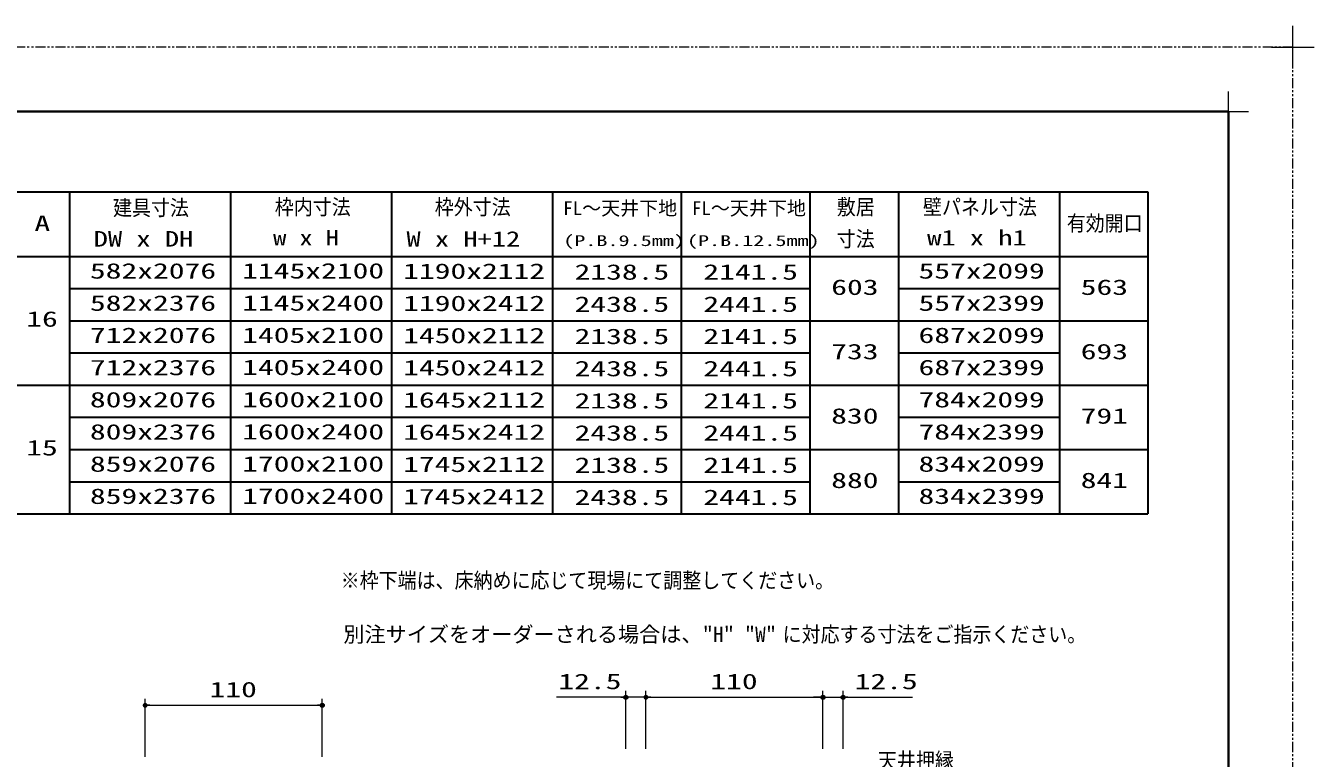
# Model space of a CAD drawing. Units: millimetres, scale not verified. Extents: x -1306 to 1306, y -607 to 607.
# Drawn here: x -400 to 400, y 152 to 607 of the extents above; entities that cross this region are included whole.
import ezdxf
from ezdxf.enums import TextEntityAlignment as Align

# ---------------------------------------------------------------- set-up
doc = ezdxf.new("R2010")
doc.units = ezdxf.units.MM
doc.header["$LTSCALE"] = 5
doc.header["$PDMODE"] = 32
doc.header["$PDSIZE"] = 2.5
doc.linetypes.add('USER1', pattern=[2.5, 1.25, -0.25, 0.25, -0.25, 0.25, -0.25])
for name, color, linetype, lineweight in [('0-1_線(黄)', 2, 'Continuous', 15), ('0-3_陰線', 4, 'USER1', 9), ('0-D_線(白)', 7, 'Continuous', 30), ('1-1_寸法線', 3, 'Continuous', 13), ('1-4_DEFPOINTS', 7, 'Continuous', 5), ('1-5_0', 3, 'Continuous', 25), ('1-7_図面枠', 7, 'Continuous', 35), ('1-8_一般', 7, 'Continuous', 5)]:
    doc.layers.add(name, color=color, linetype=linetype, lineweight=lineweight)
doc.styles.add('ＭＳ ゴシック', font='')
doc.styles.get('ＭＳ ゴシック').set_extended_font_data('MS Gothic')

# ---------------------------------------------------------------- blocks, each defined once
blk = doc.blocks.new('_DOT')
at = {"layer": '1-5_0'}
blk.add_line((-2.5, 0), (-5, 0), dxfattribs=at)
for points in [[(0, 0), (-2.5, 0), (-2.48, 0.313)], [(0, 0), (-2.48, -0.313), (-2.5, 0)], [(0, 0), (-2.48, 0.313), (-2.421, 0.622)], [(0, 0), (-2.421, -0.622), (-2.48, -0.313)], [(0, 0), (-2.421, 0.622), (-2.324, 0.92)], [(0, 0), (-2.324, -0.92), (-2.421, -0.622)], [(0, 0), (-2.324, 0.92), (-2.191, 1.204)], [(0, 0), (-2.191, -1.204), (-2.324, -0.92)], [(0, 0), (-2.191, 1.204), (-2.023, 1.469)], [(0, 0), (-2.023, -1.469), (-2.191, -1.204)], [(0, 0), (-2.023, 1.469), (-1.822, 1.711)], [(0, 0), (-1.822, -1.711), (-2.023, -1.469)], [(0, 0), (-1.822, 1.711), (-1.594, 1.926)], [(0, 0), (-1.594, -1.926), (-1.822, -1.711)], [(0, 0), (-1.594, 1.926), (-1.34, 2.111)], [(0, 0), (-1.34, -2.111), (-1.594, -1.926)], [(0, 0), (-1.34, 2.111), (-1.064, 2.262)], [(0, 0), (-1.064, -2.262), (-1.34, -2.111)], [(0, 0), (-1.064, 2.262), (-0.773, 2.378)], [(0, 0), (-0.773, -2.378), (-1.064, -2.262)], [(0, 0), (-0.773, 2.378), (-0.468, 2.456)], [(0, 0), (-0.468, -2.456), (-0.773, -2.378)], [(0, 0), (-0.468, 2.456), (-0.157, 2.495)], [(0, 0), (-0.157, -2.495), (-0.468, -2.456)], [(0, 0), (-0.157, 2.495), (0.157, 2.495)], [(0, 0), (0.157, -2.495), (-0.157, -2.495)], [(0, 0), (0.157, 2.495), (0.468, 2.456)], [(0, 0), (0.468, 2.456), (0.773, 2.378)], [(0, 0), (0.773, 2.378), (1.064, 2.262)], [(0, 0), (1.064, 2.262), (1.34, 2.111)], [(0, 0), (1.34, 2.111), (1.594, 1.926)], [(0, 0), (1.594, 1.926), (1.822, 1.711)], [(0, 0), (1.822, 1.711), (2.023, 1.469)], [(0, 0), (2.023, 1.469), (2.191, 1.204)], [(0, 0), (2.191, 1.204), (2.324, 0.92)], [(0, 0), (2.324, 0.92), (2.421, 0.622)], [(0, 0), (2.421, 0.622), (2.48, 0.313)], [(0, 0), (2.48, 0.313), (2.5, 0)], [(0, 0), (0.468, -2.456), (0.157, -2.495)], [(0, 0), (0.773, -2.378), (0.468, -2.456)], [(0, 0), (1.064, -2.262), (0.773, -2.378)], [(0, 0), (1.34, -2.111), (1.064, -2.262)], [(0, 0), (1.594, -1.926), (1.34, -2.111)], [(0, 0), (1.822, -1.711), (1.594, -1.926)], [(0, 0), (2.023, -1.469), (1.822, -1.711)], [(0, 0), (2.191, -1.204), (2.023, -1.469)], [(0, 0), (2.324, -0.92), (2.191, -1.204)], [(0, 0), (2.421, -0.622), (2.324, -0.92)], [(0, 0), (2.48, -0.313), (2.421, -0.622)], [(0, 0), (2.5, 0), (2.48, -0.313)]]:
    blk.add_solid(points, dxfattribs=at)
blk = doc.blocks.new('グループ-13-1')
at = {"layer": '1-8_一般'}
for p, q in [((62041.6, -14029.5), (62041.6, -13365.5)), ((61709.6, -13697.5), (62373.6, -13697.5))]:
    blk.add_line(p, q, dxfattribs=at)

msp = doc.modelspace()

# ---------------------------------------------------------------- linework, layer by layer
at = {"layer": '0-3_陰線'}
for p, q in [((387.036, 594), (-1292.964, 594)), ((387.036, -594), (387.036, 594))]:
    msp.add_line(p, q, dxfattribs=at)
at = {"layer": '0-D_線(白)'}
for p, q in [((-517.964, 504), (297.036, 504)), ((-372.964, 504), (-372.964, 304)), ((-272.964, 504), (-272.964, 304)), ((-172.964, 504), (-172.964, 304)), ((-72.964, 504), (-72.964, 304)), ((7.036, 504), (7.036, 304)), ((87.036, 504), (87.036, 304)), ((142.036, 504), (142.036, 304)), ((242.036, 504), (242.036, 304)), ((297.036, 504), (297.036, 304)), ((-517.964, 464), (297.036, 464)), ((-372.964, 444), (87.036, 444)), ((142.036, 444), (242.036, 444)), ((-372.964, 424), (297.036, 424)), ((-372.964, 404), (87.036, 404)), ((142.036, 404), (242.036, 404)), ((-517.964, 384), (297.036, 384)), ((-372.964, 364), (87.036, 364)), ((142.036, 364), (242.036, 364)), ((-372.964, 344), (297.036, 344)), ((-372.964, 324), (87.036, 324)), ((142.036, 324), (242.036, 324)), ((-517.964, 304), (297.036, 304))]:
    msp.add_line(p, q, dxfattribs=at)
at = {"layer": '1-1_寸法線'}
for p, q in [((-27.376, 158.037), (-27.376, 194.037)), ((-14.876, 158.04), (-14.876, 194.037)), ((-14.876, 158.04), (-14.876, 194.037)), ((95.124, 158.037), (95.124, 194.037)), ((95.124, 158.037), (95.124, 194.037)), ((107.624, 158.037), (107.624, 194.037)), ((-326.001, 153.037), (-326.001, 189.037)), ((-323.001, 185.037), (-219.001, 185.037)), ((-216.001, 153.035), (-216.001, 189.037)), ((-30.376, 190.037), (-70.423, 190.037)), ((-14.876, 190.037), (-27.376, 190.037)), ((-11.876, 190.037), (92.124, 190.037)), ((-11.876, 190.037), (-8.876, 190.037)), ((92.124, 190.037), (89.124, 190.037)), ((95.124, 190.037), (107.624, 190.037)), ((110.624, 190.037), (150.672, 190.037))]:
    msp.add_line(p, q, dxfattribs=at)
at = {"layer": '1-4_DEFPOINTS'}
for p, q in [((347.036, 541.55), (347.036, 566.45)), ((334.586, 554), (359.486, 554))]:
    msp.add_line(p, q, dxfattribs=at)
for p in [(-216.001, 185.037), (-27.376, 190.037), (95.124, 190.037), (107.624, 190.037)]:
    msp.add_point(p, dxfattribs=at)
at = {"layer": '1-7_図面枠'}
msp.add_lwpolyline([(-1252.964, -554), (347.036, -554), (347.036, 554), (-1252.964, 554)], close=True, dxfattribs=at)

# ---------------------------------------------------------------- block references
at = {"layer": '0-3_陰線', "xscale": 0.04, "yscale": 0.04}
msp.add_blockref('グループ-13-1', (-2094.629, 1141.9), dxfattribs=at)
at = {"layer": '1-1_寸法線', "xscale": 0.6, "yscale": 0.6, "rotation": 180}
for p in [(-326.001, 185.037), (-14.876, 190.037), (-14.876, 190.037), (107.624, 190.037)]:
    msp.add_blockref('_DOT', p, dxfattribs=at)
at = {"layer": '1-1_寸法線', "xscale": 0.6, "yscale": 0.6}
for p in [(-216.001, 185.037), (-27.376, 190.037), (95.124, 190.037), (95.124, 190.037)]:
    msp.add_blockref('_DOT', p, dxfattribs=at)

# ---------------------------------------------------------------- texts
at = {"layer": '0-1_線(黄)', "style": 'ＭＳ ゴシック'}
for s, height, width, p in [('建具寸法', 9.604, 0.9, (-345.965, 486.519)), ('枠内寸法', 9.604, 0.9, (-245.438, 487.002)), ('枠外寸法', 9.604, 0.9, (-146.046, 487.002)), ('敷居', 9.604, 0.9, (103.708, 487.002)), ('壁パネル寸法', 9.604, 0.9, (157.244, 487.002)), ('A', 9.604, 1.5, (-394.792, 476.887)), ('有効開口', 9.604, 0.9, (246.543, 476.887)), ('w x H', 9.621, 1.25, (-246.509, 467.877)), ('寸法', 9.604, 0.9, (103.657, 467.122)), ('w1 x h1', 9.621, 1.35, (159.814, 467.877)), ('DW x DH', 9.621, 1.35, (-357.962, 467.19)), ('W x H+12', 9.621, 1.35, (-163.657, 467.122)), ('(P.B.9.5mm)', 6.735, 1.5, (-66.268, 468.393)), ('(P.B.12.5mm)', 6.735, 1.5, (10.585, 468.393)), ('582x2076', 9.604, 1.5, (-360.324, 447.282)), ('1145x2100', 9.604, 1.5, (-265.729, 447.348)), ('1190x2112', 9.604, 1.5, (-165.729, 447.136)), ('2138.5', 9.604, 1.5, (-59.214, 446.61)), ('2141.5', 9.604, 1.5, (20.786, 446.61)), ('557x2099', 9.604, 1.5, (154.476, 447.282)), ('603', 9.604, 1.5, (100.222, 437.157)), ('563', 9.604, 1.5, (255.222, 437.157)), ('582x2376', 9.604, 1.5, (-360.324, 427.282)), ('1145x2400', 9.604, 1.5, (-265.729, 427.348)), ('1190x2412', 9.604, 1.5, (-165.729, 427.136)), ('2438.5', 9.604, 1.5, (-59.214, 426.61)), ('2441.5', 9.604, 1.5, (20.786, 426.61)), ('557x2399', 9.604, 1.5, (154.476, 427.282)), ('16', 9.604, 1.5, (-399.89, 417.388)), ('712x2076', 9.604, 1.5, (-360.324, 407.282)), ('1405x2100', 9.604, 1.5, (-265.729, 407.348)), ('1450x2112', 9.604, 1.5, (-165.729, 407.136)), ('2138.5', 9.604, 1.5, (-59.214, 406.61)), ('2141.5', 9.604, 1.5, (20.786, 406.61)), ('687x2099', 9.604, 1.5, (154.476, 407.282)), ('733', 9.604, 1.5, (100.222, 397.157)), ('693', 9.604, 1.5, (255.222, 397.157)), ('712x2376', 9.604, 1.5, (-360.324, 387.282)), ('1405x2400', 9.604, 1.5, (-265.729, 387.348)), ('1450x2412', 9.604, 1.5, (-165.729, 387.136)), ('2438.5', 9.604, 1.5, (-59.214, 386.61)), ('2441.5', 9.604, 1.5, (20.786, 386.61)), ('687x2399', 9.604, 1.5, (154.476, 387.282)), ('809x2076', 9.604, 1.5, (-360.324, 367.282)), ('1600x2100', 9.604, 1.5, (-265.729, 367.348)), ('1645x2112', 9.604, 1.5, (-165.729, 367.136)), ('2138.5', 9.604, 1.5, (-59.214, 366.61)), ('2141.5', 9.604, 1.5, (20.786, 366.61)), ('784x2099', 9.604, 1.5, (154.476, 367.282)), ('830', 9.604, 1.5, (100.222, 357.157)), ('791', 9.604, 1.5, (255.222, 357.157)), ('809x2376', 9.604, 1.5, (-360.324, 347.282)), ('1600x2400', 9.604, 1.5, (-265.729, 347.348)), ('1645x2412', 9.604, 1.5, (-165.729, 347.136)), ('2438.5', 9.604, 1.5, (-59.214, 346.61)), ('2441.5', 9.604, 1.5, (20.786, 346.61)), ('784x2399', 9.604, 1.5, (154.476, 347.282)), ('15', 9.604, 1.5, (-399.89, 337.388)), ('859x2076', 9.604, 1.5, (-360.324, 327.282)), ('1700x2100', 9.604, 1.5, (-265.729, 327.348)), ('1745x2112', 9.604, 1.5, (-165.729, 327.136)), ('2138.5', 9.604, 1.5, (-59.214, 326.61)), ('2141.5', 9.604, 1.5, (20.786, 326.61)), ('834x2099', 9.604, 1.5, (154.476, 327.282)), ('880', 9.604, 1.5, (100.222, 317.157)), ('841', 9.604, 1.5, (255.222, 317.157)), ('859x2376', 9.604, 1.5, (-360.324, 307.282)), ('1700x2400', 9.604, 1.5, (-265.729, 307.348)), ('1745x2412', 9.604, 1.5, (-165.729, 307.136)), ('2438.5', 9.604, 1.5, (-59.214, 306.61)), ('2441.5', 9.604, 1.5, (20.786, 306.61)), ('834x2399', 9.604, 1.5, (154.476, 307.282)), ('※枠下端は、床納めに応じて現場にて調整してください。', 9.604, 0.9, (-204.516, 254.976)), ('に対応する寸法をご指示ください。', 9.604, 0.9, (70.035, 221.443))]:
    msp.add_text(s, height=height, dxfattribs=dict(at, width=width)).set_placement(p, align=Align.BOTTOM_LEFT)
for s, height, p in [('FL～天井下地', 8.659, (-66.3, 487.035)), ('FL～天井下地', 8.659, (13.7, 487.035)), ('別注サイズをオーダーされる場合は、"H" "W"', 9.621, (-202.823, 221.443))]:
    msp.add_text(s, height=height, dxfattribs=at).set_placement(p, align=Align.BOTTOM_LEFT)
at = {"layer": '1-1_寸法線', "style": 'ＭＳ ゴシック'}
for s, width, p in [('12.5', 1.5, (-69.28, 192.187)), ('110', 1.5, (25.124, 192.187)), ('12.5', 1.5, (114.767, 192.187)), ('110', 1.5, (-286.001, 187.187)), ('天井押縁', 0.9, (129.264, 143.17))]:
    msp.add_text(s, height=9.604, dxfattribs=dict(at, width=width)).set_placement(p, align=Align.BOTTOM_LEFT)

doc.saveas('drawing.dxf')
